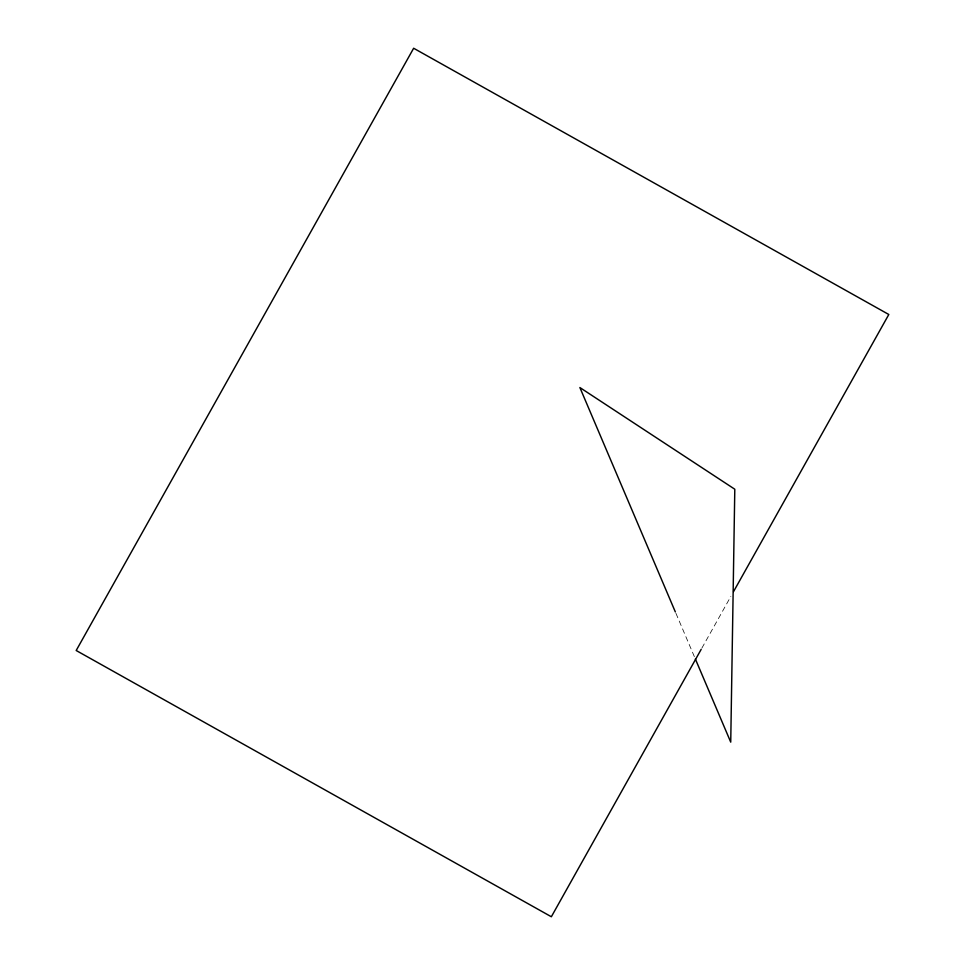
<?xml version="1.0" encoding="UTF-8"?>
<svg xmlns="http://www.w3.org/2000/svg" width="965" height="965" viewBox="0 0 965 965"><rect width="100%" height="100%" fill="white"/><g stroke="black" fill="none" stroke-linecap="round" stroke-linejoin="round"><path stroke-width="0.72" stroke-dasharray="4.83 3.62" d="M701.857 648.142L730.879 596.358M675.934 613.318L694.788 657.648"/><path stroke-width="1.45" d="M701.181 649.349L551.353 916.75L76.187 650.506L413.647 48.25L888.813 314.494L733.581 591.533M675.343 611.943L579.881 387.544L734.799 489.231L730.734 742.145L695.379 659.035"/></g></svg>
